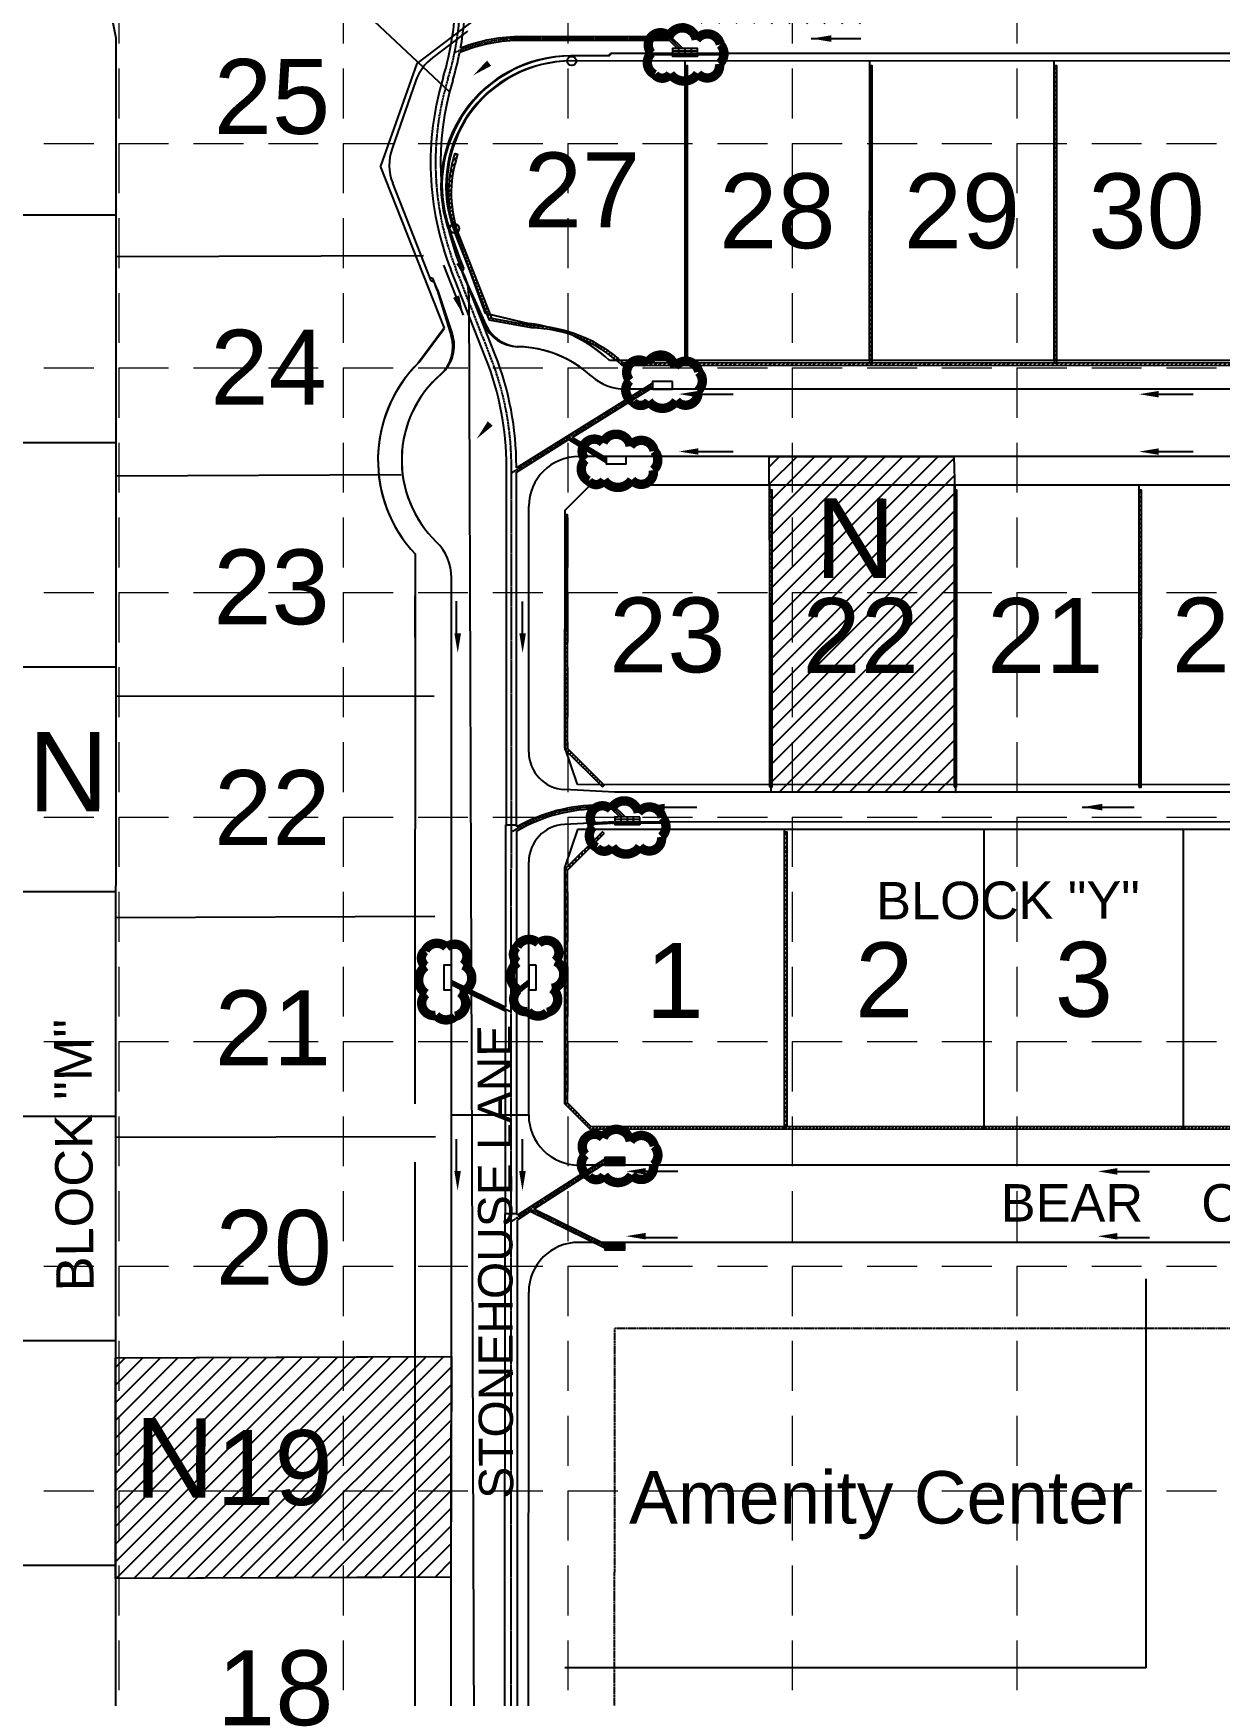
# Model space of a CAD drawing. Header units: inches. Extents: x 2468851 to 2474620, y 7110473 to 7114082.
# Drawn here: x 2471701 to 2472176, y 7111835 to 7112501 of the extents above; entities that cross this region are included whole.
import ezdxf
from ezdxf.enums import TextEntityAlignment as Align

# ---------------------------------------------------------------- set-up
doc = ezdxf.new("R2010")
doc.units = ezdxf.units.IN
doc.header["$MEASUREMENT"] = 0
for name, pattern in [('CENTER2', [1.125, 0.75, -0.125, 0.125, -0.125]), ('DASHED', [1.1, 0.9, -0.2]), ('HIDDEN', [0.375, 0.25, -0.125]), ('PHANTOM2', [3.15, 1.9, -0.25, 0.25, -0.25, 0.25, -0.25])]:
    doc.linetypes.add(name, pattern=pattern)
for name, color, linetype in [('BDY', 250, 'PHANTOM2'), ('BLOCKNO', 250, 'Continuous'), ('FLOW', 250, 'Continuous'), ('fut-apvmt', 157, 'Continuous'), ('fut-arow', 157, 'Continuous'), ('fut-bl', 157, 'DASHED'), ('fut-inlets', 157, 'Continuous'), ('fut-lotno', 157, 'Continuous'), ('fut-lots', 157, 'Continuous'), ('fut-pvmt', 157, 'Continuous'), ('fut-srow', 157, 'Continuous'), ('fut-stm', 31, 'Continuous'), ('FUTURE', 250, 'Continuous'), ('GRID', 254, 'HIDDEN'), ('inlets', 7, 'Continuous'), ('LEGEND', 7, 'Continuous'), ('LOT', 250, 'Continuous'), ('Newcastle homesites', 194, 'Continuous'), ('PVMT', 250, 'Continuous'), ('PWall 2', 7, 'Continuous'), ('SODDED LOT', 2, 'Continuous'), ('SROW', 250, 'Continuous'), ('stm-cl', 13, 'CENTER2'), ('stm-pipe', 5, 'Continuous'), ('STRNAMES', 250, 'Continuous')]:
    doc.layers.add(name, color=color, linetype=linetype)
doc.styles.add('L60', font='simplex', dxfattribs={"width": 0.8, "height": 6})
doc.styles.get("Standard").update_dxf_attribs({"font": 'ARIAL.TTF'})
doc.dimstyles.new('Flow', dxfattribs={"dimscale": 100, "dimtxt": 0.18, "dimasz": 0.08, "dimexe": 0.18, "dimexo": 0.0625, "dimgap": 0.015, "dimtad": 1, "dimdec": 4, "dimzin": 0, "dimdsep": 46, "dimtxsty": 'L60', "dimcen": 0, "dimse1": 1, "dimse2": 1, "dimclrd": 7, "dimclrt": 7, "dimadec": 0, "dimazin": 0, "dimtfac": 1, "dimtdec": 4, "dimtofl": 0, "dimtmove": 0, "dimatfit": 3, "dimfxl": 0, "dimtolj": 1, "dimtzin": 0, "dimarcsym": 0})
pattern_1 = [(45, (0, 0), (-0.0883883476483, 0.0883883476483), [])]
pattern_2 = [(45, (0, 0), (-0.176776695297, 0.176776695297), [])]
pattern_3 = [(45, (0, 0), (-0.88388347648, 0.88388347648), [])]

# ---------------------------------------------------------------- blocks, each defined once
blk = doc.blocks.new('1DB')
at = {"layer": 'FLOW'}
for p, q in [((6.25, 13), (20.07, 13)), ((6.25, -13.5), (20.07, -13.5))]:
    blk.add_line(p, q, dxfattribs=at)
for points in [[(7.28, 11.68), (7.28, 14.32), (-0.62, 13)], [(7.28, -14.32), (7.28, -11.68), (-0.62, -13)]]:
    blk.add_solid(points, dxfattribs=at)
blk = doc.blocks.new('1D')
at = {"layer": 'FLOW'}
for p, q in [((7.37, 11.5), (21.23, 11.5)), ((7.37, -11.5), (21.23, -11.5))]:
    blk.add_line(p, q, dxfattribs=at)
for points in [[(7.37, 10.2), (7.37, 12.8), (-0.43, 11.5)], [(7.37, -12.8), (7.37, -10.2), (-0.43, -11.5)]]:
    blk.add_solid(points, dxfattribs=at)

msp = doc.modelspace()

# ---------------------------------------------------------------- hatches: boundary and pattern name
at = {"layer": 'fut-inlets'}
h = msp.add_hatch(dxfattribs=at)
h.set_pattern_fill('ANSI31', color=5, style=0)
h.set_pattern_definition(pattern_1)
h.paths.add_polyline_path([(2471977.19, 7112493.19), (2471977.19, 7112492.69), (2471967.19, 7112492.69), (2471967.19, 7112492.19), (2471957.19, 7112492.19), (2471957.19, 7112492.69), (2471947.19, 7112492.69), (2471947.19, 7112493.19)])
h = msp.add_hatch(dxfattribs=at)
h.set_pattern_fill('ANSI31', color=5, style=0)
h.set_pattern_definition(pattern_1)
h.paths.add_polyline_path([(2471954.04, 7112185.19), (2471954.04, 7112184.69), (2471944.04, 7112184.69), (2471944.04, 7112184.19), (2471934.04, 7112184.2), (2471934.04, 7112184.7), (2471924.04, 7112184.2), (2471924.04, 7112184.7), (2471934.04, 7112185.2)])
at = {"layer": 'inlets', "ltscale": 0.5}
h = msp.add_hatch(dxfattribs=at)
h.set_pattern_fill('ANSI31', color=5, scale=2, style=0)
h.set_pattern_definition(pattern_2)
h.paths.add_polyline_path([(2471938, 7112047.7), (2471938, 7112050.7), (2471930, 7112050.7), (2471930, 7112047.7)])
h = msp.add_hatch(dxfattribs=at)
h.set_pattern_fill('ANSI31', color=5, scale=2, style=0)
h.set_pattern_definition(pattern_2)
h.paths.add_polyline_path([(2471937.99, 7112016.7), (2471929.99, 7112016.7), (2471929.99, 7112013.7), (2471937.99, 7112013.7)])
at = {"layer": 'PWall 2'}
h = msp.add_hatch(dxfattribs=at)
h.set_pattern_fill('ANSI31', color=4, scale=10, style=0)
h.set_pattern_definition([(45, (-181.8839, 170.0463), (-0.88388347648, 0.88388347648), [])])
h.paths.add_polyline_path([(2471962.16, 7112369.25), (2471963.16, 7112369.25), (2471963.19, 7112488.25), (2471962.19, 7112488.25)])
h = msp.add_hatch(dxfattribs=at)
h.set_pattern_fill('ANSI31', color=4, scale=10, style=0)
h.set_pattern_definition([(45, (-107.8839, 170.0275), (-0.88388347648, 0.88388347648), [])])
h.paths.add_polyline_path([(2472036.16, 7112369.23), (2472037.16, 7112369.23), (2472037.19, 7112488.23), (2472036.19, 7112488.23)])
h = msp.add_hatch(dxfattribs=at)
h.set_pattern_fill('ANSI31', color=4, scale=10, style=0)
h.set_pattern_definition([(45, (-33.8839, 170.0086), (-0.88388347648, 0.88388347648), [])])
h.paths.add_polyline_path([(2472110.16, 7112369.21), (2472111.16, 7112369.21), (2472111.19, 7112488.21), (2472110.19, 7112488.21)])
h = msp.add_hatch(dxfattribs=at)
h.set_pattern_fill('ANSI31', color=4, scale=10, style=0)
h.set_pattern_definition(pattern_3)
edge = h.paths.add_edge_path()
edge.add_arc((2471899.07, 7112328.27), 55, 46.64365, 88.43508)
edge.add_line((2471900.57, 7112383.25), (2471883.83, 7112386.26))
edge.add_line((2471883.83, 7112386.26), (2471870.95, 7112418.93))
edge.add_arc((2471917.47, 7112437.26), 50, 161.47742, 201.51413, ccw=False)
edge.add_line((2471870.06, 7112453.15), (2471871.01, 7112452.83))
edge.add_arc((2471917.47, 7112437.26), 49, 161.47742, 201.51413)
edge.add_line((2471871.88, 7112419.29), (2471884.56, 7112387.14))
edge.add_line((2471884.56, 7112387.14), (2471900.68, 7112384.24))
edge.add_arc((2471899.07, 7112328.27), 56, 47.05174, 88.35748, ccw=False)
edge.add_line((2471937.23, 7112369.26), (2471936.83, 7112368.26))
h = msp.add_hatch(dxfattribs=at)
h.set_pattern_fill('ANSI31', color=4, scale=10, style=0)
h.set_pattern_definition(pattern_3)
h.paths.add_polyline_path([(2472633.82, 7112368.08), (2472633.43, 7112369.08), (2471937.23, 7112369.26), (2471936.83, 7112368.26)])
h = msp.add_hatch(dxfattribs=at)
h.set_pattern_fill('ANSI31', color=4, scale=10, style=0)
h.set_pattern_definition([(45, (-148, 0.0377), (-0.88388347648, 0.88388347648), [])])
h.paths.add_polyline_path([(2471996.04, 7112199.24), (2471997.04, 7112199.24), (2471997.07, 7112318.24), (2471996.07, 7112318.24)])
h = msp.add_hatch(dxfattribs=at)
h.set_pattern_fill('ANSI31', color=4, scale=10, style=0)
h.set_pattern_definition([(45, (-74, 0.0188), (-0.88388347648, 0.88388347648), [])])
h.paths.add_polyline_path([(2472070.04, 7112199.22), (2472071.04, 7112199.22), (2472071.07, 7112318.22), (2472070.07, 7112318.22)])
h = msp.add_hatch(dxfattribs=at)
h.set_pattern_fill('ANSI31', color=4, scale=10, style=0)
h.set_pattern_definition(pattern_3)
h.paths.add_polyline_path([(2472144.04, 7112199.2), (2472145.04, 7112199.2), (2472145.07, 7112318.2), (2472144.07, 7112318.2)])
h = msp.add_hatch(dxfattribs=at)
h.set_pattern_fill('ANSI31', color=4, scale=10, style=0)
h.set_pattern_definition(pattern_3)
h.paths.add_polyline_path([(2471929.04, 7112199.26), (2471929.75, 7112199.97), (2471915.04, 7112214.68), (2471915.07, 7112308.26), (2471914.07, 7112308.26), (2471914.04, 7112214.26)])
h = msp.add_hatch(dxfattribs=at)
h.set_pattern_fill('ANSI31', color=4, scale=10, angle=45, style=0)
h.set_pattern_definition([(90, (-2644.0781, 575.9367), (-1.25, 2e-16), [])])
h.paths.add_polyline_path([(2471929.74, 7112180.55), (2471929.03, 7112181.26), (2471914.03, 7112166.26), (2471915.03, 7112165.85)])
h = msp.add_hatch(dxfattribs=at)
h.set_pattern_fill('ANSI31', color=4, scale=10, style=0)
h.set_pattern_definition(pattern_3)
h.paths.add_polyline_path([(2472002.03, 7112181.24), (2472003.03, 7112181.24), (2472003, 7112063.18), (2472002, 7112063.18)])
h = msp.add_hatch(dxfattribs=at)
h.set_pattern_fill('ANSI31', color=4, scale=10, angle=20, style=0)
h.set_pattern_definition([(65, (-2644.0781, 575.9367), (-1.1328847338, 0.52827282718), [])])
h.paths.add_polyline_path([(2471915.03, 7112165.85), (2471914.03, 7112166.26), (2471914.01, 7112072.2), (2471924, 7112062.2), (2472477.22, 7112062.06, -0.703523), (2472569.53, 7112015.17), (2472579.29, 7112001.82), (2472592.18, 7111992.66), (2472644.65, 7112031.01, 0.414214), (2472655.52, 7112100.88), (2472654.71, 7112100.29, -0.414214), (2472644.06, 7112031.82), (2472592.17, 7111993.89), (2472580, 7112002.54), (2472570.57, 7112015.44, 0.698212), (2472476.83, 7112063.06), (2471924.42, 7112063.2), (2471915.01, 7112072.62)])
at = {"layer": 'SODDED LOT', "linetype": 'Continuous'}
h = msp.add_hatch(dxfattribs=at)
h.set_pattern_fill('ANSI31', color=256, scale=40, style=0)
h.paths.add_polyline_path([(2472093.27, 7112787.68), (2472221.59, 7112787.6), (2472221.08, 7112667.42), (2472093.19, 7112666.7), (2472093.19, 7112679.12), (2472093.23, 7112787.69)])
h.paths.add_polyline_path([(2471960.54, 7112505.35), (2471959.71, 7112628.22), (2472033.69, 7112628.18), (2472034.41, 7112505.21), (2471960.54, 7112505.34)])
h.paths.add_polyline_path([(2472943.89, 7112483.19), (2472828.59, 7112440.6), (2472835.74, 7112422.59), (2472839.67, 7112413.52), (2472848.01, 7112395.55), (2472853.04, 7112385.9), (2472858.54, 7112375.56), (2472870.46, 7112355.81), (2472902.04, 7112375.66), (2472974.15, 7112421.81), (2472963.65, 7112439.45), (2472954.73, 7112457.18), (2472946.69, 7112476.09), (2472944.08, 7112483.06)])
h.paths.add_polyline_path([(2473207.06, 7112415.58), (2473209.53, 7112419.29), (2473291.23, 7112550.2), (2473277.07, 7112559.74), (2473268.68, 7112565.82), (2473245.98, 7112583.4), (2473233.38, 7112592.16), (2473227.76, 7112595.82), (2473221.45, 7112599.4), (2473212.26, 7112604.76), (2473198.38, 7112611.83), (2473179.61, 7112620.06), (2473160.96, 7112626.49), (2473143.61, 7112631.4), (2473124.73, 7112635.28), (2473119.22, 7112635.24), (2473114.46, 7112633.66), (2473110.42, 7112630.84), (2473107.89, 7112626.3), (2473106.59, 7112621.61), (2473105.41, 7112606.64), (2473105.49, 7112593.24), (2473106.92, 7112578.87), (2473109.79, 7112566.01), (2473113.82, 7112552.87), (2473118.84, 7112540.86), (2473119.62, 7112539.28), (2473125.49, 7112528.42), (2473132.54, 7112517.6), (2473154.47, 7112487.42), (2473189.13, 7112440.05), (2473207, 7112415.61)])
h.paths.add_polyline_path([(2472149.87, 7113580.61), (2472139.15, 7113587.25), (2472148.34, 7113599.5), (2472129.96, 7113617.37), (2472301.04, 7113620.95), (2472421.05, 7113670.47), (2472435.86, 7113657.7), (2472418.5, 7113656.68), (2472386.32, 7113644.43), (2472349.55, 7113630.65), (2472301.04, 7113613.8), (2472253.54, 7113608.18), (2472206.05, 7113607.67), (2472182.05, 7113606.65), (2472168.77, 7113602.57), (2472156, 7113590.31)])
h.paths.add_polyline_path([(2472770.94, 7113693.31), (2472783.83, 7113696.4), (2473029.19, 7113695.37), (2473046.2, 7113689.7), (2473045.68, 7113705.68), (2472771.46, 7113707.22)])
h.paths.add_polyline_path([(2473645.39, 7113690.66), (2473644.98, 7113704.58), (2473380.05, 7113706.22), (2473375.55, 7113692.3), (2473381.69, 7113694.76), (2473634.33, 7113693.94)])
h.paths.add_polyline_path([(2473661.81, 7113026.94), (2473687.47, 7113025.61), (2473728.46, 7113019.28), (2473771.12, 7113012.61), (2473800.78, 7113000.62), (2473816.11, 7112991.96), (2473817.62, 7112992.3), (2473826.58, 7112958.99), (2473778.33, 7112869.43), (2473754.23, 7112818.27), (2473704.86, 7112707.31), (2473675.95, 7112628.52), (2473649.37, 7112551.6), (2473609.35, 7112401.13), (2473621.99, 7112397.24), (2473660.24, 7112541.42), (2473686.99, 7112623.57), (2473721.05, 7112713.98), (2473756.54, 7112795.8), (2473776.21, 7112842.14), (2473803.69, 7112892.8), (2473821.26, 7112931.75), (2473838.19, 7112953.92), (2473843.82, 7112970.36), (2473841.57, 7112984.99), (2473834.36, 7112995.8), (2473821.75, 7113003.46), (2473803.51, 7113011.56), (2473780.76, 7113020.12), (2473754.18, 7113027.78), (2473717.91, 7113032.73), (2473683.75, 7113037.76), (2473675.22, 7113037.54), (2473668.46, 7113034.66), (2473663.02, 7113029.01)])
h.paths.add_polyline_path([(2473971.46, 7113199.84), (2473953.3, 7113211.94), (2473941.19, 7113192.09), (2473861.1, 7113065.57), (2473810.53, 7113087.5), (2473761.17, 7113101.51), (2473720.96, 7113106.99), (2473697.2, 7113110.44), (2473674.12, 7113113.74), (2473679.51, 7113105.34), (2473686.71, 7113099.95), (2473703.5, 7113097.55), (2473742.47, 7113092.16), (2473787.44, 7113083.17), (2473826.42, 7113069.98), (2473851, 7113058.59), (2473862.39, 7113053.19), (2473874.39, 7113053.49), (2473885.78, 7113058.29), (2473895.97, 7113069.68), (2473937.95, 7113137.71), (2473969.87, 7113198.61)])
h.paths.add_polyline_path([(2474189.42, 7113705.55), (2474212.71, 7113695.29), (2474173.05, 7113585.51), (2474125.46, 7113471.59), (2474078.44, 7113374.03), (2473995.24, 7113231.38), (2473980.72, 7113211.84), (2473961.73, 7113224.12), (2474019.25, 7113316.23), (2474060.01, 7113393.26), (2474123.11, 7113525), (2474155.5, 7113608.17)])
h.paths.add_polyline_path([(2472613.26, 7113048.11), (2472742.65, 7113047.89), (2472742.87, 7112984.1), (2472740.21, 7112975.02), (2472732.24, 7112966.82), (2472722.71, 7112964.61), (2472628.32, 7112964.83), (2472620.35, 7112967.71), (2472615.69, 7112974.13), (2472614.14, 7112982.33), (2472613.26, 7112995.17)])
h.paths.add_polyline_path([(2472069.94, 7112331.55), (2472070.27, 7112318.14), (2472070.57, 7112197.11), (2471996.68, 7112197.18), (2471995.85, 7112331.7), (2472070.2, 7112331.62)])
h.paths.add_polyline_path([(2472440.24, 7112197.06), (2472440.35, 7112331.72), (2472514.33, 7112331.71), (2472514.08, 7112311.45), (2472514.13, 7112197.08), (2472440.38, 7112197.08)])
h.paths.add_polyline_path([(2471733.82, 7111882.26), (2471733.82, 7111970.43), (2471868.56, 7111970.92), (2471868.33, 7111882.52), (2471840.59, 7111882.44), (2471733.92, 7111881.99)])
edge = h.paths.add_edge_path()
edge.add_line((2471343.49, 7111970.99), (2471344.1, 7111826.58))
edge.add_line((2471344.1, 7111826.58), (2471538.48, 7111827.27))
edge.add_arc((2471538.41, 7111847.27), 20, 270.20357, 360.19932)
edge.add_line((2471558.41, 7111847.34), (2471558.39, 7111971.64))
edge.add_line((2471558.39, 7111971.64), (2471343.54, 7111970.92))
edge.add_line((2471343.54, 7111970.92), (2471343.49, 7111970.99))
h.paths.add_polyline_path([(2471436.46, 7111651.34), (2471435.9, 7111795.94), (2471345.57, 7111795.65), (2471346.01, 7111779.03), (2471346.34, 7111651.2), (2471436.36, 7111651.42)])
edge = h.paths.add_edge_path()
edge.add_line((2470893.92, 7111969.77), (2470893.47, 7112114.02))
edge.add_line((2470893.47, 7112114.02), (2470801.61, 7112113.73))
edge.add_arc((2470801.67, 7112093.74), 19.99, 90.17771, 179.37668)
edge.add_line((2470781.69, 7112093.96), (2470781.61, 7112090.91))
edge.add_line((2470781.61, 7112090.91), (2470782.08, 7111968.84))
edge.add_line((2470782.08, 7111968.84), (2470894, 7111969.62))
edge.add_line((2470894, 7111969.62), (2470893.92, 7111969.77))
h.paths.add_polyline_path([(2470750.33, 7112143.41), (2470731.58, 7112143.47), (2470623.88, 7112143.12), (2470623.33, 7112319.59), (2470749.92, 7112320.06), (2470750.44, 7112143.38)])
h.paths.add_polyline_path([(2470605.1, 7111911.51), (2470605.12, 7111834.55), (2470462.4, 7111834.08), (2470462.15, 7111910.96), (2470480.76, 7111911.1), (2470605.11, 7111911.52)])
at = {"layer": 'SODDED LOT'}
h = msp.add_hatch(dxfattribs=at)
h.set_pattern_fill('ANSI31', color=256, scale=40, style=0)
edge = h.paths.add_edge_path()
edge.add_line((2471878.14, 7111617.81), (2471733.92, 7111616.99))
edge.add_line((2471733.92, 7111616.99), (2471734.18, 7111508.06))
edge.add_line((2471734.18, 7111508.06), (2471859.31, 7111508.34))
edge.add_arc((2471859.27, 7111527.78), 19.44, 270.12806, 365.83339)
edge.add_line((2471878.6, 7111529.75), (2471878.43, 7111615.84))
edge.add_line((2471878.43, 7111615.84), (2471878.14, 7111617.81))
h.paths.add_polyline_path([(2471515.94, 7111475.91), (2471516.13, 7111331.66), (2471426.75, 7111331.66), (2471425.57, 7111475.63)])
h.paths.add_polyline_path([(2471163.92, 7111825.55), (2471163.11, 7111970.3), (2471074.78, 7111968.28), (2471074.38, 7111826.35)])
h.paths.add_polyline_path([(2470983.7, 7111825.12), (2470983.24, 7111969.87), (2470894.17, 7111968.95), (2470894.63, 7111825.58)])
h.paths.add_polyline_path([(2470462.54, 7111834), (2470614.22, 7111834.65), (2470616.16, 7111789.71), (2470750.69, 7111790.68), (2470751.01, 7111702.42), (2470616.8, 7111702.42), (2470615.83, 7111759), (2470605.81, 7111757.38), (2470463.51, 7111758.67)])
h.paths.add_polyline_path([(2470113.06, 7111496.01), (2470072.97, 7111368.32), (2470108.65, 7111357.77), (2470153.2, 7111347.74), (2470207.79, 7111335.38), (2470236.95, 7111331.19), (2470298.11, 7111325.02), (2470314.47, 7111323.88), (2470322.8, 7111457.64), (2470251.12, 7111464.45), (2470181.78, 7111477.77)])
h.paths.add_polyline_path([(2469651.46, 7111700.86), (2469516.57, 7111699.32), (2469517.53, 7111609.54), (2469562.54, 7111591.28), (2469580.04, 7111585.32), (2469605.81, 7111578.2), (2469620.57, 7111574.84), (2469632.5, 7111573.42), (2469636.94, 7111573.89), (2469641.49, 7111575.41), (2469645.37, 7111578.15), (2469648.39, 7111581.55), (2469651.14, 7111586.66), (2469652.37, 7111591.68), (2469652.18, 7111601.14)])
edge = h.paths.add_edge_path()
edge.add_line((2470431.89, 7111667.04), (2470417.42, 7111666.88))
edge.add_line((2470417.42, 7111666.88), (2470297.6, 7111666.45))
edge.add_line((2470297.6, 7111666.45), (2470297.94, 7111491.19))
edge.add_line((2470297.94, 7111491.19), (2470338, 7111488.45))
edge.add_line((2470338, 7111488.45), (2470383.55, 7111487.7))
edge.add_line((2470383.55, 7111487.7), (2470414.18, 7111488.82))
edge.add_arc((2470413.48, 7111507.87), 19.06, 272.10373, 359.94651)
edge.add_line((2470432.54, 7111507.85), (2470431.94, 7111665.77))
edge.add_line((2470431.94, 7111665.77), (2470431.89, 7111667.04))
h.paths.add_polyline_path([(2470001.06, 7111707.22), (2470149.45, 7111666.19), (2470148.76, 7111841.57), (2470001.33, 7111840.86)])
edge = h.paths.add_edge_path()
edge.add_line((2469778.45, 7111705.57), (2469682.37, 7111705.53))
edge.add_line((2469682.37, 7111705.53), (2469683.62, 7111588.73))
edge.add_arc((2469701.77, 7111588.93), 18.15, 180.61337, 277.04407)
edge.add_line((2469703.99, 7111570.92), (2469779.71, 7111571.39))
edge.add_line((2469779.71, 7111571.39), (2469779.64, 7111586.31))
edge.add_line((2469779.64, 7111586.31), (2469778.45, 7111705.57))
h.paths.add_polyline_path([(2470015.75, 7112006.16), (2470015.99, 7111872), (2470095.33, 7111872.74), (2470094.59, 7112006.9), (2470099.29, 7112006.9), (2470098.86, 7112141.12), (2470021.38, 7112140.9), (2470020.72, 7112007.15)])
h.paths.add_polyline_path([(2469776.58, 7112005.55), (2469856.02, 7112005.8), (2469856.49, 7111871.77), (2469777.08, 7111871.31), (2469777.08, 7111885.96)])
edge = h.paths.add_edge_path()
edge.add_line((2469786.45, 7112005.92), (2469785.68, 7112140.02))
edge.add_line((2469785.68, 7112140.02), (2469713.34, 7112139.91))
edge.add_arc((2469713.38, 7112119.63), 20.27, 90.09298, 165.68572)
edge.add_arc((2470143.68, 7112009.84), 464.36, 165.68572, 180.53597)
edge.add_line((2469679.34, 7112005.49), (2469785.96, 7112005.86))
edge.add_line((2469785.96, 7112005.86), (2469786.45, 7112005.92))
h.paths.add_polyline_path([(2469649.6, 7111848.84), (2469635.2, 7111848.75), (2469515.35, 7111847.42), (2469515.62, 7111823.32), (2469381.31, 7111821.85), (2469381.93, 7111748.24), (2469396.3, 7111748.24), (2469516.28, 7111749.42), (2469516.06, 7111773.6), (2469650.36, 7111775)])
h.paths.add_polyline_path([(2469651.21, 7112064.55), (2469634.57, 7112066.16), (2469517.7, 7112080.49), (2469516.64, 7112069.09), (2469514.68, 7112044.74), (2469514.3, 7111995.84), (2469514.75, 7111921.62), (2469649.01, 7111922.88), (2469647.99, 7111997.16), (2469648.39, 7112022.09), (2469649.17, 7112040.78)])
h.paths.add_polyline_path([(2469348.37, 7111996.14), (2469333.8, 7111995.88), (2469211.95, 7111994.68), (2469213.43, 7111846.88), (2469349.74, 7111848.08)])
edge = h.paths.add_edge_path()
edge.add_line((2469730.73, 7112440.03), (2469731.15, 7112305.56))
edge.add_line((2469731.15, 7112305.56), (2469808.21, 7112305.54))
edge.add_line((2469808.21, 7112305.54), (2470037.38, 7112306.59))
edge.add_line((2470037.38, 7112306.59), (2470037.82, 7112172.28))
edge.add_line((2470037.82, 7112172.28), (2469741.34, 7112171.2))
edge.add_arc((2469741.22, 7112203.44), 32.23, 246.0227, 270.2078, ccw=False)
edge.add_arc((2469697.26, 7112140.01), 45.9, 47.75514, 171.38637)
edge.add_line((2469651.88, 7112146.88), (2469532.82, 7112163.94))
edge.add_line((2469532.82, 7112163.94), (2469542.24, 7112198.47))
edge.add_line((2469542.24, 7112198.47), (2469562.19, 7112256.01))
edge.add_line((2469562.19, 7112256.01), (2469579.94, 7112304.73))
edge.add_line((2469579.94, 7112304.73), (2469573.93, 7112305.1))
edge.add_line((2469573.93, 7112305.1), (2469573.43, 7112439.53))
edge.add_line((2469573.43, 7112439.53), (2469730.73, 7112440.03))
h.paths.add_polyline_path([(2470018.68, 7112606.6), (2470019.14, 7112472.29), (2470094.74, 7112472.83), (2470094.31, 7112486.95), (2470094.13, 7112606.77)])
h.paths.add_polyline_path([(2469792.37, 7112605.8), (2469792.71, 7112471.2), (2469716.66, 7112471.33), (2469716.66, 7112486.16), (2469716.53, 7112605.8)])
h.paths.add_polyline_path([(2470020.12, 7112140.9), (2470020.45, 7112006.75), (2469864, 7112006.19), (2469863.37, 7112140.41)])
h.paths.add_polyline_path([(2471074.5, 7112290.24), (2471164.61, 7112290.54), (2471163.96, 7112435.01), (2471074.15, 7112434.66)])
edge = h.paths.add_edge_path()
edge.add_line((2471343.8, 7111971.44), (2471344.7, 7112114.95))
edge.add_line((2471344.7, 7112114.95), (2471539.87, 7112116.18))
edge.add_arc((2471539.99, 7112097.82), 18.36, 0.66518, 90.36264, ccw=False)
edge.add_line((2471558.35, 7112098.03), (2471558.44, 7111971.6))
edge.add_line((2471558.44, 7111971.6), (2471343.8, 7111971.44))
h.paths.add_polyline_path([(2471733.95, 7111796.93), (2471589.88, 7111797.21), (2471589.6, 7111707.83), (2471733.95, 7111707.27)])
h.paths.add_polyline_path([(2471256.55, 7111650.5), (2471346.65, 7111651.4), (2471345.56, 7111795.58), (2471256.09, 7111794.88)])
h.paths.add_polyline_path([(2470896.14, 7111649.75), (2470986.24, 7111650.18), (2470985.81, 7111794.06), (2470895.5, 7111793.85)])
h.paths.add_polyline_path([(2471075.94, 7111650.02), (2471166.38, 7111650.42), (2471165.98, 7111506.4), (2471076.34, 7111505.2)])
edge = h.paths.add_edge_path()
edge.add_line((2470616.6, 7111503.76), (2470614.57, 7111613.54))
edge.add_line((2470614.57, 7111613.54), (2470751.96, 7111614.46))
edge.add_line((2470751.96, 7111614.46), (2470752.52, 7111524.23))
edge.add_arc((2470733.02, 7111524.11), 19.51, -88.49187, 0.35673, ccw=False)
edge.add_line((2470733.53, 7111504.61), (2470623.66, 7111504.15))
edge.add_line((2470623.66, 7111504.15), (2470616.6, 7111503.76))
h.paths.add_polyline_path([(2470463.61, 7111603.16), (2470613.04, 7111603.43), (2470612.86, 7111756.91), (2470462.93, 7111757.35)])
h.paths.add_polyline_path([(2469852.56, 7111706.18), (2469854.08, 7111571.62), (2469927.93, 7111571.62), (2469926.61, 7111705.99)])
edge = h.paths.add_edge_path()
edge.add_line((2470297.32, 7111740.55), (2470297.26, 7111841.96))
edge.add_line((2470297.26, 7111841.96), (2470411.86, 7111842.43))
edge.add_arc((2470411.94, 7111822.98), 19.45, 2.04806, 90.23599, ccw=False)
edge.add_line((2470431.37, 7111823.68), (2470431.8, 7111741.01))
edge.add_line((2470431.8, 7111741.01), (2470297.32, 7111740.55))
h.paths.add_polyline_path([(2470148.95, 7111841.35), (2470149.53, 7111666.08), (2470297.52, 7111666.62), (2470296.95, 7111841.9)])
h.paths.add_polyline_path([(2470001.09, 7111840.81), (2469926.23, 7111840.4), (2469926.77, 7111706.44), (2470001.47, 7111706.6)])
h.paths.add_polyline_path([(2469683.69, 7111706.18), (2469852.19, 7111706.18), (2469851.39, 7111840.13), (2469708.56, 7111840.13), (2469694.21, 7111838.66), (2469687.03, 7111833.81), (2469682.17, 7111824.5), (2469681.4, 7111811.11), (2469682.35, 7111706.12)])
h.paths.add_polyline_path([(2469381.01, 7112045.7), (2469514.27, 7112044.48), (2469517.52, 7112080.63), (2469651.2, 7112064.38), (2469658.51, 7112108.24), (2469658.51, 7112116.77), (2469656.48, 7112120.02), (2469653.23, 7112126.93), (2469652.82, 7112135.05), (2469650.38, 7112142.36), (2469650.38, 7112146.42), (2469532.96, 7112162.67), (2469523.62, 7112122.46), (2469389.54, 7112138.3), (2469384.67, 7112102.56), (2469381.42, 7112070.88)])
h.paths.add_polyline_path([(2470183.62, 7112307.12), (2470258.33, 7112308.1), (2470258, 7112441.02), (2470182.97, 7112441.02)])
h.paths.add_polyline_path([(2470033.71, 7112306.58), (2470108.63, 7112307.6), (2470107.61, 7112441.33), (2470033.02, 7112440.99)])
h.paths.add_polyline_path([(2469731.5, 7112305.73), (2469808.52, 7112305.95), (2469807.86, 7112440.37), (2469731.08, 7112440.06)])
h.paths.add_polyline_path([(2469437.23, 7112304.73), (2469573.71, 7112305.3), (2469572.86, 7112439.76), (2469497.13, 7112438.91), (2469488.66, 7112437.5), (2469481.59, 7112432.69), (2469477.35, 7112427.05), (2469474.24, 7112416.03)])
h.paths.add_polyline_path([(2470320.44, 7112607.52), (2470321.11, 7112473.23), (2470245.46, 7112472.87), (2470245.08, 7112607.02)])
h.paths.add_polyline_path([(2470177.76, 7112007.29), (2470416.4, 7112007.94), (2470430.92, 7112007.8), (2470430.5, 7112122.83), (2470430.45, 7112123.93), (2470430.28, 7112125.48), (2470430.04, 7112126.7), (2470429.95, 7112127.17), (2470429.65, 7112128.23), (2470429.51, 7112128.71), (2470428.96, 7112130.17), (2470428.29, 7112131.61), (2470427.44, 7112133.03), (2470426.6, 7112134.28), (2470425.56, 7112135.6), (2470424.51, 7112136.68), (2470423.41, 7112137.67), (2470421.96, 7112138.8), (2470420.8, 7112139.55), (2470419.24, 7112140.4), (2470417.84, 7112141.02), (2470416.4, 7112141.53), (2470415.05, 7112141.89), (2470413.14, 7112142.22), (2470411.73, 7112142.37), (2470177.16, 7112141.43)])
h.paths.add_polyline_path([(2470605.08, 7112373.61), (2470460.62, 7112373.35), (2470460.51, 7112450.56), (2470529.82, 7112450.15), (2470604.97, 7112450.55)])

# ---------------------------------------------------------------- linework, layer by layer
at = {"layer": 'BDY', "color": 7, "linetype": 'Continuous'}
for p, q in [((2471734.11, 7112499.31), (2471712.14, 7112612.35)), ((2471733.85, 7111462.42), (2471734.11, 7112499.31))]:
    msp.add_line(p, q, dxfattribs=at)
at = {"layer": 'FLOW'}
for points in [[(2471877.27, 7112484.44, 0, 2.66, 0), (2471883.62, 7112489.31, 0, 0, -0.094117), (2471896.21, 7112495.67, 0, 0, -4.435182)], [(2471878.62, 7112338.73, 0, 2.66, 0), (2471884.08, 7112344.89, 0, 0, -0.142563), (2471900.21, 7112355.07, 0, 0, -0.476072)]]:
    msp.add_lwpolyline(points, format="xyseb", dxfattribs=at)
at = {"layer": 'fut-apvmt'}
for p, q in [((2471874.93, 7112502.13), (2471861.07, 7112491.61)), ((2471931.32, 7112492.2), (2471932.32, 7112493.2)), ((2472743.95, 7112492.99), (2471932.32, 7112493.2)), ((2471931.32, 7112492.2), (2471916.32, 7112492.2)), ((2471854.31, 7112482.33), (2471844.73, 7112455.16)), ((2471860.41, 7112402.04), (2471844.98, 7112441.17)), ((2471873.43, 7112407.18), (2471867.93, 7112421.13)), ((2471873.43, 7112407.18), (2471872.87, 7112405.88)), ((2471861.71, 7112401.48), (2471860.41, 7112402.04)), ((2471862.91, 7112398.43), (2471861.71, 7112401.48)), ((2471874.19, 7112402.52), (2471872.87, 7112405.88)), ((2471874.19, 7112402.52), (2471882.35, 7112384.49)), ((2471862.91, 7112398.43), (2471868.84, 7112380.88)), ((2471934.04, 7112197.2), (2471913.79, 7112198.21)), ((2472554.84, 7112197.04), (2471934.04, 7112197.2)), ((2471934.04, 7112185.2), (2471913.79, 7112184.19)), ((2472554.84, 7112185.04), (2471934.04, 7112185.2))]:
    msp.add_line(p, q, dxfattribs=at)
for centre, radius, start, end in [((2471873.17, 7112475.69), 20, 127.22024, 160.58521), ((2471916.31, 7112440.2), 52, 89.98541, 201.51413), ((2471863.59, 7112448.51), 20, 160.58521, 201.51413)]:
    msp.add_arc(centre, radius, start, end, dxfattribs=at)
at = {"layer": 'fut-arow'}
for p, q in [((2471879.62, 7112508.21), (2471854.61, 7112489.22)), ((2471854.61, 7112489.22), (2471840.11, 7112448.08)), ((2472759.95, 7112489.99), (2471916.32, 7112490.2)), ((2471865.74, 7112383.06), (2471840.11, 7112448.08)), ((2471882.74, 7112389.03), (2471869.79, 7112421.86)), ((2472605.36, 7112200.03), (2471919.04, 7112200.2)), ((2472570.84, 7112182.03), (2471919.03, 7112182.2))]:
    msp.add_line(p, q, dxfattribs=at)
msp.add_arc((2471916.31, 7112440.2), 50, 89.98541, 201.51413, dxfattribs=at)
at = {"layer": 'fut-bl'}
for p in [(2471933.87, 7111545.21), (2472494.65, 7111982.05)]:
    msp.add_line(p, (2471933.98, 7111982.2), dxfattribs=at)
at = {"layer": 'fut-inlets', "color": 5}
for p, q in [((2471967.19, 7112494.19), (2471957.19, 7112494.19)), ((2471959.69, 7112493.19), (2471959.69, 7112495.19)), ((2471962.19, 7112493.19), (2471962.19, 7112495.19)), ((2471964.69, 7112493.19), (2471964.69, 7112495.19)), ((2471944.04, 7112187.19), (2471934.04, 7112187.2)), ((2471936.54, 7112185.2), (2471936.54, 7112187.2)), ((2471939.04, 7112185.19), (2471939.04, 7112187.19)), ((2471941.54, 7112185.19), (2471941.54, 7112187.19)), ((2471944.04, 7112186.19), (2471934.04, 7112186.2))]:
    msp.add_line(p, q, dxfattribs=at)
for points in [[(2471977.19, 7112493.19), (2471977.19, 7112492.69), (2471967.19, 7112492.69), (2471967.19, 7112492.19), (2471957.19, 7112492.19), (2471957.19, 7112492.69), (2471947.19, 7112492.69), (2471947.19, 7112493.19)], [(2471967.19, 7112492.19), (2471967.19, 7112495.19), (2471957.19, 7112495.19), (2471957.19, 7112492.19)], [(2471957.1, 7112361.69), (2471949.1, 7112361.69), (2471949.1, 7112358.69), (2471957.1, 7112358.69)], [(2471938.57, 7112331.7), (2471930.57, 7112331.7), (2471930.57, 7112328.7), (2471938.57, 7112328.7)], [(2471944.04, 7112187.19), (2471934.04, 7112187.2), (2471934.04, 7112184.2), (2471944.04, 7112184.19)], [(2471954.04, 7112185.19), (2471954.04, 7112184.69), (2471944.04, 7112184.69), (2471944.04, 7112184.19), (2471934.04, 7112184.2), (2471934.04, 7112184.7), (2471924.04, 7112184.2), (2471924.04, 7112184.7), (2471934.04, 7112185.2)], [(2471868.52, 7112127.86), (2471865.52, 7112127.86), (2471865.52, 7112117.86), (2471868.52, 7112117.86)], [(2471902.52, 7112127.86), (2471899.52, 7112127.86), (2471899.52, 7112117.86), (2471902.52, 7112117.86)]]:
    msp.add_lwpolyline(points, close=True, dxfattribs=at)
at = {"layer": 'fut-lots', "color": 7}
for p, q in [((2471962.16, 7112370.19), (2471962.19, 7112490.19)), ((2472036.16, 7112370.17), (2472036.19, 7112490.17)), ((2472110.16, 7112370.15), (2472110.19, 7112490.15)), ((2471996.07, 7112320.18), (2471996.04, 7112200.18)), ((2472070.07, 7112320.16), (2472070.04, 7112200.16)), ((2472144.07, 7112320.14), (2472144.04, 7112200.14)), ((2472002, 7112062.18), (2472002.03, 7112182.18)), ((2472082, 7112062.16), (2472082.03, 7112182.16)), ((2472162, 7112062.14), (2472162.03, 7112182.14)), ((2472146.95, 7111846.14), (2472146.99, 7112002.14)), ((2472146.95, 7111846.14), (2471913.95, 7111846.2))]:
    msp.add_line(p, q, dxfattribs=at)
at = {"layer": 'fut-pvmt'}
for p, q in [((2472627.37, 7112358.52), (2471938.1, 7112358.7)), ((2472661.99, 7112331.51), (2471919.57, 7112331.7)), ((2471899.54, 7112213.2), (2471899.57, 7112311.7)), ((2471868.51, 7112067.71), (2471868.56, 7112283.1)), ((2471899.51, 7112067.71), (2471899.53, 7112169.21))]:
    msp.add_line(p, q, dxfattribs=at)
for centre, radius, start, end in [((2471854.63, 7112376.08), 15, 310.69092, 18.66877), ((2471896.01, 7112390.68), 15, 204.33221, 268.16079), ((2471894.07, 7112330.21), 45.5, 47.75585, 88.16079), ((2471894.07, 7112330.21), 45.5, 130.69092, 225.98556), ((2471938.11, 7112378.7), 20, 227.75585, 269.98541), ((2471919.57, 7112311.7), 20, 89.98541, 179.98541), ((2471848.56, 7112283.1), 20, 359.98541, 45.98556), ((2471914.54, 7112213.19), 15, 179.98541, 267.123), ((2471914.53, 7112169.21), 15, 92.84781, 179.98541)]:
    msp.add_arc(centre, radius, start, end, dxfattribs=at)
at = {"layer": 'fut-srow', "color": 7}
for p, q in [((2471882.74, 7112389.03), (2471899.56, 7112384.93)), ((2471855.54, 7112369.45), (2471865.74, 7112383.06)), ((2472633.64, 7112370.02), (2471931.83, 7112370.2)), ((2471914.07, 7112310.2), (2471924.07, 7112320.2)), ((2472666.3, 7112320.01), (2471924.07, 7112320.2)), ((2471914.04, 7112215.2), (2471914.07, 7112310.2)), ((2471854.01, 7112072.22), (2471854.06, 7112292.47)), ((2471919.04, 7112200.2), (2471914.04, 7112215.2)), ((2471919.03, 7112182.2), (2471914.03, 7112167.2)), ((2471914.01, 7112072.2), (2471914.03, 7112167.2))]:
    msp.add_line(p, q, dxfattribs=at)
for start, end in [(46.64365, 84.27293), (134.47219, 223.32716)]:
    msp.add_arc((2471894.07, 7112330.21), 55, start, end, dxfattribs=at)
at = {"layer": 'fut-stm', "color": 5}
for p, q in [((2471956.5, 7112499.94), (2471896.83, 7112499.96)), ((2471961.25, 7112495.19), (2471956.5, 7112499.94)), ((2471955.88, 7112498.44), (2471896.83, 7112498.46)), ((2471959.13, 7112495.19), (2471955.88, 7112498.44)), ((2471960.19, 7112495.19), (2471956.19, 7112499.19)), ((2471882.35, 7112370.93), (2471868.29, 7112406.6)), ((2471886.07, 7112372.39), (2471872.01, 7112408.06)), ((2471894.57, 7112327.2), (2471949.1, 7112361.08)), ((2471916.94, 7112339.33), (2471949.1, 7112359.31)), ((2471894.57, 7112325.44), (2471915.51, 7112338.44)), ((2471930.57, 7112330.2), (2471915.51, 7112339.32)), ((2471930.57, 7112329.32), (2471915.51, 7112338.44)), ((2471930.57, 7112331.07), (2471916.94, 7112339.33)), ((2471890.54, 7112184.08), (2471890.57, 7112327.62)), ((2471894.57, 7112327.2), (2471894.57, 7112327.62)), ((2471894.54, 7112184.08), (2471894.57, 7112325.44)), ((2471927.96, 7112191.95), (2471933.35, 7112191.95)), ((2471927.96, 7112191.2), (2471933.04, 7112191.2)), ((2471927.96, 7112190.45), (2471932.73, 7112190.45)), ((2471935.98, 7112187.2), (2471932.73, 7112190.45)), ((2471937.04, 7112187.2), (2471933.04, 7112191.2)), ((2471938.1, 7112187.2), (2471933.35, 7112191.95)), ((2471890.27, 7112111.02), (2471890.29, 7112184.08)), ((2471890.29, 7112184.08), (2471894.79, 7112184.08)), ((2471894.77, 7112117.91), (2471894.78, 7112181.55)), ((2471894.78, 7112183.28), (2471894.79, 7112184.08)), ((2471868.52, 7112121.7), (2471890.27, 7112111.02)), ((2471868.52, 7112120.86), (2471892.52, 7112109.08)), ((2471868.52, 7112120.03), (2471890.27, 7112109.35)), ((2471892.52, 7112115.08), (2471899.52, 7112120.86)), ((2471894.77, 7112117.91), (2471899.52, 7112121.83)), ((2471894.77, 7112115.96), (2471899.52, 7112119.88)), ((2471894.75, 7112093.92), (2471894.77, 7112115.96)), ((2471890.27, 7112094.05), (2471890.27, 7112109.35))]:
    msp.add_line(p, q, dxfattribs=at)
at = {"layer": 'fut-stm', "color": 5, "linetype": 'CENTER2'}
for p, q in [((2471956.19, 7112499.19), (2471896.83, 7112499.21)), ((2471884.21, 7112371.66), (2471870.15, 7112407.33)), ((2471892.57, 7112325.08), (2471949.1, 7112360.19)), ((2471892.52, 7112094), (2471892.57, 7112327.62))]:
    msp.add_line(p, q, dxfattribs=at)
at = {"layer": 'fut-stm', "color": 5}
for centre, radius, start, end in [((2471757.12, 7112516.53), 113, 343.05778, 359.98541), ((2471757.12, 7112516.53), 117, 349.55675, 359.98541), ((2471896.81, 7112432.21), 67.75, 89.98503, 111.3206), ((2471757.12, 7112516.53), 117, 343.05778, 348.68473), ((2471896.81, 7112432.21), 66.25, 89.98503, 112.14125), ((2471977.14, 7112449.5), 117, 163.05778, 201.51413), ((2471977.14, 7112449.5), 113, 163.05778, 201.51413), ((2471772.57, 7112327.65), 118, 359.98541, 21.51413), ((2471772.57, 7112327.65), 122, 359.98541, 21.51413), ((2471927.94, 7112124.2), 67.75, 89.98507, 119.30327), ((2471927.94, 7112124.2), 66.25, 89.98507, 120.03443)]:
    msp.add_arc(centre, radius, start, end, dxfattribs=at)
at = {"layer": 'fut-stm', "color": 5, "linetype": 'CENTER2'}
for centre, radius, start, end in [((2471757.12, 7112516.53), 115, 343.05778, 359.98541), ((2471896.81, 7112432.21), 67, 89.98503, 113.78416), ((2471977.14, 7112449.5), 115, 163.05778, 201.51413), ((2471772.57, 7112327.65), 120, 359.98541, 21.51413), ((2471927.94, 7112124.2), 67, 89.98507, 121.90425)]:
    msp.add_arc(centre, radius, start, end, dxfattribs=at)
at = {"layer": 'FUTURE'}
for p, q in [((2471867.86, 7112477.72), (2471726.38, 7112610.48)), ((2471857.35, 7112412.04), (2471734.29, 7112411.71)), ((2471875.5, 7112396.14), (2471878.46, 7111528.35)), ((2471848.36, 7112324.38), (2471734.16, 7112323.86)), ((2471861.55, 7112235.55), (2471734.28, 7112235.67)), ((2471861.85, 7112147.3), (2471733.99, 7112146.79)), ((2471862.15, 7112059.05), (2471734.3, 7112058.76)), ((2471862.46, 7111970.8), (2471734.01, 7111970.35)), ((2471862.76, 7111882.55), (2471733.93, 7111881.98))]:
    msp.add_line(p, q, dxfattribs=at)
at = {"layer": 'FUTURE', "color": 7}
for p, q in [((2471931.74, 7112492.2), (2471932.74, 7112493.2)), ((2472741.93, 7112492.99), (2471932.74, 7112493.2)), ((2471931.74, 7112492.2), (2471916.74, 7112492.2)), ((2472757.93, 7112489.99), (2471916.74, 7112490.2)), ((2471873.02, 7112408.28), (2471867.88, 7112422.37)), ((2471882.21, 7112388.96), (2471869.76, 7112423.05)), ((2471873.02, 7112408.28), (2471872.43, 7112407)), ((2471874.07, 7112402.49), (2471872.43, 7112407)), ((2471861.16, 7112402.88), (2471859.87, 7112403.48)), ((2471862.8, 7112398.38), (2471861.16, 7112402.88)), ((2471874.07, 7112402.49), (2471881.52, 7112384.86)), ((2471862.8, 7112398.38), (2471868.47, 7112380.1)), ((2471898.9, 7112384.99), (2471882.21, 7112388.96)), ((2471865.3, 7112382.79), (2471855.08, 7112369)), ((2472633.64, 7112370.02), (2471931.83, 7112370.2)), ((2472627.37, 7112358.52), (2471938.1, 7112358.7)), ((2472661.99, 7112331.51), (2471919.57, 7112331.7)), ((2471914.07, 7112310.2), (2471924.07, 7112320.2)), ((2472666.3, 7112320.01), (2471924.07, 7112320.2)), ((2471996.07, 7112320.18), (2471996.05, 7112259.21)), ((2472070.07, 7112320.16), (2472070.05, 7112259.21)), ((2472144.07, 7112320.14), (2472144.05, 7112259.21)), ((2471899.55, 7112259.21), (2471899.57, 7112311.7)), ((2471914.05, 7112259.21), (2471914.07, 7112310.2)), ((2471854.05, 7112259.21), (2471854.06, 7112292.47)), ((2471868.55, 7112259.21), (2471868.56, 7112283.1))]:
    msp.add_line(p, q, dxfattribs=at)
for centre in [(2471916.74, 7112490.2), (2471869.76, 7112423.05)]:
    msp.add_circle(centre, 1.85, dxfattribs=at)
for centre, radius, start, end in [((2471916.73, 7112440.2), 52, 89.98541, 200.05447), ((2471916.73, 7112440.2), 50, 89.98541, 200.05447), ((2471854.14, 7112375.65), 15, 311.30458, 17.22132), ((2471895.33, 7112390.69), 15, 202.88762, 268.80436), ((2471894.07, 7112330.21), 55, 46.64365, 84.96148), ((2471894.07, 7112330.21), 45.5, 47.75585, 88.80436), ((2471894.07, 7112330.21), 55, 135.14746, 223.32716), ((2471894.07, 7112330.21), 45.5, 131.30458, 225.98556), ((2471938.11, 7112378.7), 20, 227.75585, 269.98541), ((2471919.57, 7112311.7), 20, 89.98541, 179.98541), ((2471848.56, 7112283.1), 20, 359.98541, 45.98556)]:
    msp.add_arc(centre, radius, start, end, dxfattribs=at)
at = {"layer": 'FUTURE'}
msp.add_arc((2471855.5, 7112396.07), 20, 0.19541, 39.75232, dxfattribs=at)
at = {"layer": 'GRID', "color": 252, "linetype": 'HIDDEN', "lineweight": 0, "ltscale": 80}
for p, q in [((2471735.16, 7113987.19), (2471735.16, 7110836.8)), ((2471825.16, 7113987.19), (2471825.16, 7110836.8)), ((2471915.16, 7113987.19), (2471915.16, 7110836.8)), ((2472005.16, 7113987.19), (2472005.16, 7110836.8)), ((2472095.16, 7113987.19), (2472095.16, 7110836.8)), ((2468945.16, 7112457.19), (2474525.16, 7112457.19)), ((2468945.16, 7112367.19), (2474525.16, 7112367.19)), ((2468945.16, 7112277.19), (2474525.16, 7112277.19)), ((2468945.16, 7112187.19), (2474525.16, 7112187.19)), ((2468945.16, 7112097.19), (2474525.16, 7112097.19)), ((2468945.16, 7112007.19), (2474525.16, 7112007.19)), ((2468945.16, 7111917.19), (2474525.16, 7111917.19))]:
    msp.add_line(p, q, dxfattribs=at)
at = {"layer": 'inlets', "color": 5}
for points in [[(2471938, 7112047.7), (2471938, 7112050.7), (2471930, 7112050.7), (2471930, 7112047.7)], [(2471937.99, 7112016.7), (2471929.99, 7112016.7), (2471929.99, 7112013.7), (2471937.99, 7112013.7)]]:
    msp.add_lwpolyline(points, close=True, dxfattribs=at)
at = {"layer": 'LEGEND', "color": 5, "ltscale": 100, "const_width": 3.76}
for points in [[(2471967.28, 7112485.19, 0.520567), (2471967.28, 7112485.19, 0.765195), (2471975.96, 7112489.1, 0.417879), (2471976.34, 7112496.79, 0.6649), (2471966.7, 7112498.69, 0.744833), (2471955.8, 7112500.08, 0.975642), (2471948.68, 7112493.33, 0.520567), (2471950.01, 7112484.77, 0.520567), (2471956.26, 7112485.07, 0.540264), (2471967.28, 7112485.19)], [(2471958.62, 7112354.02, 0.520567), (2471958.62, 7112354.02, 0.765195), (2471967.29, 7112357.93, 0.417879), (2471967.67, 7112365.62, 0.6649), (2471958.04, 7112367.52, 0.744833), (2471947.13, 7112368.91, 0.975642), (2471940.01, 7112362.16, 0.520567), (2471941.35, 7112353.6, 0.520567), (2471947.59, 7112353.9, 0.540264), (2471958.62, 7112354.02)], [(2471940.78, 7112322.32, 0.520567), (2471940.78, 7112322.32, 0.765195), (2471949.45, 7112326.23, 0.417879), (2471949.83, 7112333.91, 0.6649), (2471940.2, 7112335.81, 0.744833), (2471929.29, 7112337.2, 0.975642), (2471922.18, 7112330.45, 0.520567), (2471923.51, 7112321.9, 0.520567), (2471929.76, 7112322.2, 0.540264), (2471940.78, 7112322.32)], [(2471944.03, 7112175.37, 0.520567), (2471944.03, 7112175.37, 0.765195), (2471952.7, 7112179.27, 0.417879), (2471953.09, 7112186.96, 0.6649), (2471943.45, 7112188.86, 0.744833), (2471932.55, 7112190.25, 0.975642), (2471925.43, 7112183.5, 0.520567), (2471926.76, 7112174.95, 0.520567), (2471933.01, 7112175.24, 0.540264), (2471944.03, 7112175.37)], [(2471895.28, 7112117.91, 0.520567), (2471895.28, 7112117.91, 0.765195), (2471899.18, 7112109.24, 0.417879), (2471906.87, 7112108.85, 0.6649), (2471908.77, 7112118.49, 0.744833), (2471910.16, 7112129.39, 0.975642), (2471903.41, 7112136.51, 0.520567), (2471894.86, 7112135.18, 0.520567), (2471895.15, 7112128.93, 0.540264), (2471895.28, 7112117.91)], [(2471858.39, 7112116.35, 0.520567), (2471858.39, 7112116.35, 0.765195), (2471862.3, 7112107.68, 0.417879), (2471869.99, 7112107.3, 0.6649), (2471871.89, 7112116.93, 0.744833), (2471873.28, 7112127.84, 0.975642), (2471866.53, 7112134.96, 0.520567), (2471857.98, 7112133.62, 0.520567), (2471858.27, 7112127.38, 0.540264), (2471858.39, 7112116.35)], [(2471940.81, 7112043.72, 0.520567), (2471940.81, 7112043.72, 0.765195), (2471949.48, 7112047.62, 0.417879), (2471949.87, 7112055.31, 0.6649), (2471940.23, 7112057.21, 0.744833), (2471929.33, 7112058.6, 0.975642), (2471922.21, 7112051.85, 0.520567), (2471923.54, 7112043.3, 0.520567), (2471929.79, 7112043.59, 0.540264), (2471940.81, 7112043.72)]]:
    msp.add_lwpolyline(points, format="xyb", close=True, dxfattribs=at)
at = {"layer": 'LOT', "color": 7}
for p, q in [((2471613.47, 7112428.57), (2471734.09, 7112428.54)), ((2471604.07, 7112337.37), (2471734.07, 7112337.34)), ((2471604.05, 7112247.37), (2471734.05, 7112247.34)), ((2471604.02, 7112157.37), (2471734.02, 7112157.34)), ((2471604, 7112067.37), (2471734, 7112067.34)), ((2471603.98, 7111977.37), (2471733.98, 7111977.34)), ((2471603.96, 7111887.37), (2471733.96, 7111887.34))]:
    msp.add_line(p, q, dxfattribs=at)
at = {"layer": 'PVMT'}
for p, q in [((2471868.37, 7111528.3), (2471868.51, 7112067.71)), ((2471899.51, 7112067.71), (2471868.51, 7112067.71)), ((2472467.85, 7112047.56), (2471919.5, 7112047.7)), ((2472502.02, 7112016.55), (2471919.49, 7112016.7)), ((2471899.37, 7111541.12), (2471899.49, 7111996.71))]:
    msp.add_line(p, q, dxfattribs=at)
for centre, start, end in [((2471919.51, 7112067.7), 179.98541, 269.98541), ((2471919.49, 7111996.7), 89.98541, 179.98541)]:
    msp.add_arc(centre, 20, start, end, dxfattribs=at)
at = {"layer": 'PWall 2', "color": 4}
for points in [[(2471962.16, 7112369.25), (2471963.16, 7112369.25), (2471963.19, 7112488.25), (2471962.19, 7112488.25), (2471962.16, 7112369.25)], [(2472036.16, 7112369.23), (2472037.16, 7112369.23), (2472037.19, 7112488.23), (2472036.19, 7112488.23), (2472036.16, 7112369.23)], [(2472110.16, 7112369.21), (2472111.16, 7112369.21), (2472111.19, 7112488.21), (2472110.19, 7112488.21), (2472110.16, 7112369.21)], [(2472633.82, 7112368.08), (2472633.43, 7112369.08), (2471937.23, 7112369.26), (2471936.83, 7112368.26), (2472633.82, 7112368.08)], [(2471996.04, 7112199.24), (2471997.04, 7112199.24), (2471997.07, 7112318.24), (2471996.07, 7112318.24), (2471996.04, 7112199.24)], [(2472070.04, 7112199.22), (2472071.04, 7112199.22), (2472071.07, 7112318.22), (2472070.07, 7112318.22), (2472070.04, 7112199.22)], [(2472144.04, 7112199.2), (2472145.04, 7112199.2), (2472145.07, 7112318.2), (2472144.07, 7112318.2), (2472144.04, 7112199.2)], [(2471929.04, 7112199.26), (2471929.75, 7112199.97), (2471915.04, 7112214.68), (2471915.07, 7112308.26), (2471914.07, 7112308.26), (2471914.04, 7112214.26), (2471929.04, 7112199.26)], [(2472002.03, 7112181.24), (2472003.03, 7112181.24), (2472003, 7112063.18), (2472002, 7112063.18), (2472002.03, 7112181.24)]]:
    msp.add_lwpolyline(points, dxfattribs=at)
msp.add_lwpolyline([(2471936.83, 7112368.26, 0.184398), (2471900.57, 7112383.25), (2471883.83, 7112386.26), (2471870.95, 7112418.93, -0.176492), (2471870.06, 7112453.15), (2471871.01, 7112452.83, 0.176492), (2471871.88, 7112419.29), (2471884.56, 7112387.14), (2471900.68, 7112384.24, -0.182207), (2471937.23, 7112369.26), (2471936.83, 7112368.26)], format="xyb", dxfattribs=at)
msp.add_lwpolyline([(2471929.74, 7112180.55), (2471929.03, 7112181.26), (2471914.03, 7112166.26), (2471914.01, 7112072.2), (2471924, 7112062.2), (2472477.22, 7112062.06, -0.703523), (2472569.53, 7112015.17), (2472579.29, 7112001.82), (2472592.18, 7111992.66), (2472644.65, 7112031.01, 0.414214), (2472655.52, 7112100.88), (2472654.71, 7112100.29, -0.414214), (2472644.06, 7112031.82), (2472592.17, 7111993.89), (2472580, 7112002.54), (2472570.57, 7112015.44, 0.698212), (2472476.83, 7112063.06), (2471924.42, 7112063.2), (2471915.01, 7112072.62), (2471915.03, 7112165.85), (2471929.74, 7112180.55)], format="xyb", close=True, dxfattribs=at)
at = {"layer": 'SODDED LOT', "linetype": 'Continuous'}
for points in [[(2472069.94, 7112331.55), (2472070.27, 7112318.14), (2472070.57, 7112197.11), (2471996.68, 7112197.18), (2471995.85, 7112331.7), (2472070.2, 7112331.62)], [(2471733.82, 7111882.26), (2471733.82, 7111970.43), (2471868.56, 7111970.92), (2471868.33, 7111882.52), (2471840.59, 7111882.44), (2471733.92, 7111881.99)]]:
    msp.add_lwpolyline(points, close=True, dxfattribs=at)
at = {"layer": 'SROW'}
msp.add_line((2471853.87, 7111532.83), (2471854, 7112048.83), dxfattribs=at)
at = {"layer": 'stm-cl', "color": 5}
for p, q in [((2471892.33, 7111374.08), (2471892.51, 7112094.08)), ((2471930, 7112049.2), (2471892.49, 7112025.08)), ((2471929.99, 7112015.2), (2471900.06, 7112029.94))]:
    msp.add_line(p, q, dxfattribs=at)
at = {"layer": 'stm-pipe', "color": 5}
for p, q in [((2471890.25, 7112028.08), (2471890.26, 7112094.08)), ((2471894.75, 7112028.08), (2471894.76, 7112094.08)), ((2471930, 7112050.09), (2471895, 7112027.58)), ((2471930, 7112048.31), (2471901.59, 7112030.03)), ((2471889.88, 7111589.6), (2471890, 7112028.08)), ((2471895, 7112028.08), (2471890, 7112028.08)), ((2471900.11, 7112029.08), (2471894.99, 7112025.79)), ((2471895, 7112027.58), (2471895, 7112028.08)), ((2471929.99, 7112014.36), (2471900.11, 7112029.08)), ((2471929.99, 7112016.03), (2471901.59, 7112030.03)), ((2471894.89, 7111600.74), (2471894.99, 7112025.79))]:
    msp.add_line(p, q, dxfattribs=at)

# ---------------------------------------------------------------- block references
at = {"layer": 'FLOW', "rotation": 359.9854054864092}
for name, p in [('1D', (2471960.17, 7112345.19)), ('1D', (2472144.62, 7112345.14)), ('1DB', (2471939.14, 7112032.19)), ('1DB', (2472128.21, 7112032.15))]:
    msp.add_blockref(name, p, dxfattribs=at)
at = {"layer": 'FLOW', "xscale": -1, "rotation": 269.9854054597287}
for p in [(2471884.05, 7112253.56), (2471884, 7112038.01)]:
    msp.add_blockref('1DB', p, dxfattribs=at)

# ---------------------------------------------------------------- texts
at = {"layer": 'BLOCKNO', "color": 7}
for s, rotation, p in [('BLOCK "Y"', 0.19541, (2472091.61, 7112153.83)), ('BLOCK "M"', 90.55207, (2471717.12, 7112051.67))]:
    msp.add_text(s, height=15, rotation=rotation, dxfattribs=at).set_placement(p, align=Align.MIDDLE)
at = {"layer": 'fut-lotno', "color": 7}
for s, height, p in [('27', 30, (2471920.88, 7112438.75)), ('28', 30, (2471999.17, 7112430.18)), ('29', 30, (2472073.17, 7112430.16)), ('30', 30, (2472147.17, 7112430.14)), ('23', 30, (2471955.05, 7112260.19)), ('22', 30, (2472032.55, 7112260.17)), ('21', 30, (2472106.55, 7112260.15)), ('20', 30, (2472180.55, 7112260.13)), ('1', 30, (2471958.02, 7112121.66)), ('2', 30, (2472042.02, 7112122.17)), ('3', 30, (2472122.02, 7112122.15)), ('Amenity Center', 21, (2472040.81, 7111911.91))]:
    msp.add_text(s, height=height, dxfattribs=at).set_placement(p, align=Align.MIDDLE)
at = {"layer": 'FUTURE'}
for s, p in [('25', (2471796.62, 7112475.99)), ('24', (2471795.2, 7112367.7)), ('23', (2471796.4, 7112279.45)), ('22', (2471796.7, 7112191.2)), ('21', (2471797, 7112102.95)), ('20', (2471797.3, 7112014.71)), ('19', (2471797.61, 7111926.46)), ('18', (2471797.91, 7111838.21))]:
    msp.add_text(s, height=30, dxfattribs=at).set_placement(p, align=Align.MIDDLE)
at = {"layer": 'Newcastle homesites', "color": 194}
for p in [(2472014.27, 7112283.05), (2471698.83, 7112189.49), (2471741.42, 7111914.44)]:
    msp.add_text('N', height=31.84, rotation=359.90399, dxfattribs=at).set_placement(p)
at = {"layer": 'STRNAMES', "color": 7}
for s, height, rotation, p in [('STONEHOUSE LANE', 13.75, 90.19541, (2471893.31, 7111913.97)), ('BEAR    CREEK      LANE', 15, 359.98541, (2472088.71, 7112025.05))]:
    msp.add_text(s, height=height, rotation=rotation, dxfattribs=at).set_placement(p)

# ---------------------------------------------------------------- leaders
at = {"layer": 'FLOW'}
for points in [[(2472012.77, 7112499.18), (2472032.61, 7112499.17)], [(2471873.34, 7112388.32), (2471865.45, 7112408.33)], [(2471946.05, 7112191.19), (2471966.86, 7112191.19)], [(2472121.41, 7112191.15), (2472142.23, 7112191.14)]]:
    msp.add_leader(points, dimstyle='Flow', override={"dimgap": 1.5, "dimtad": 0, "dimtxsty": 'Standard'}, dxfattribs=at)

doc.saveas('drawing.dxf')
